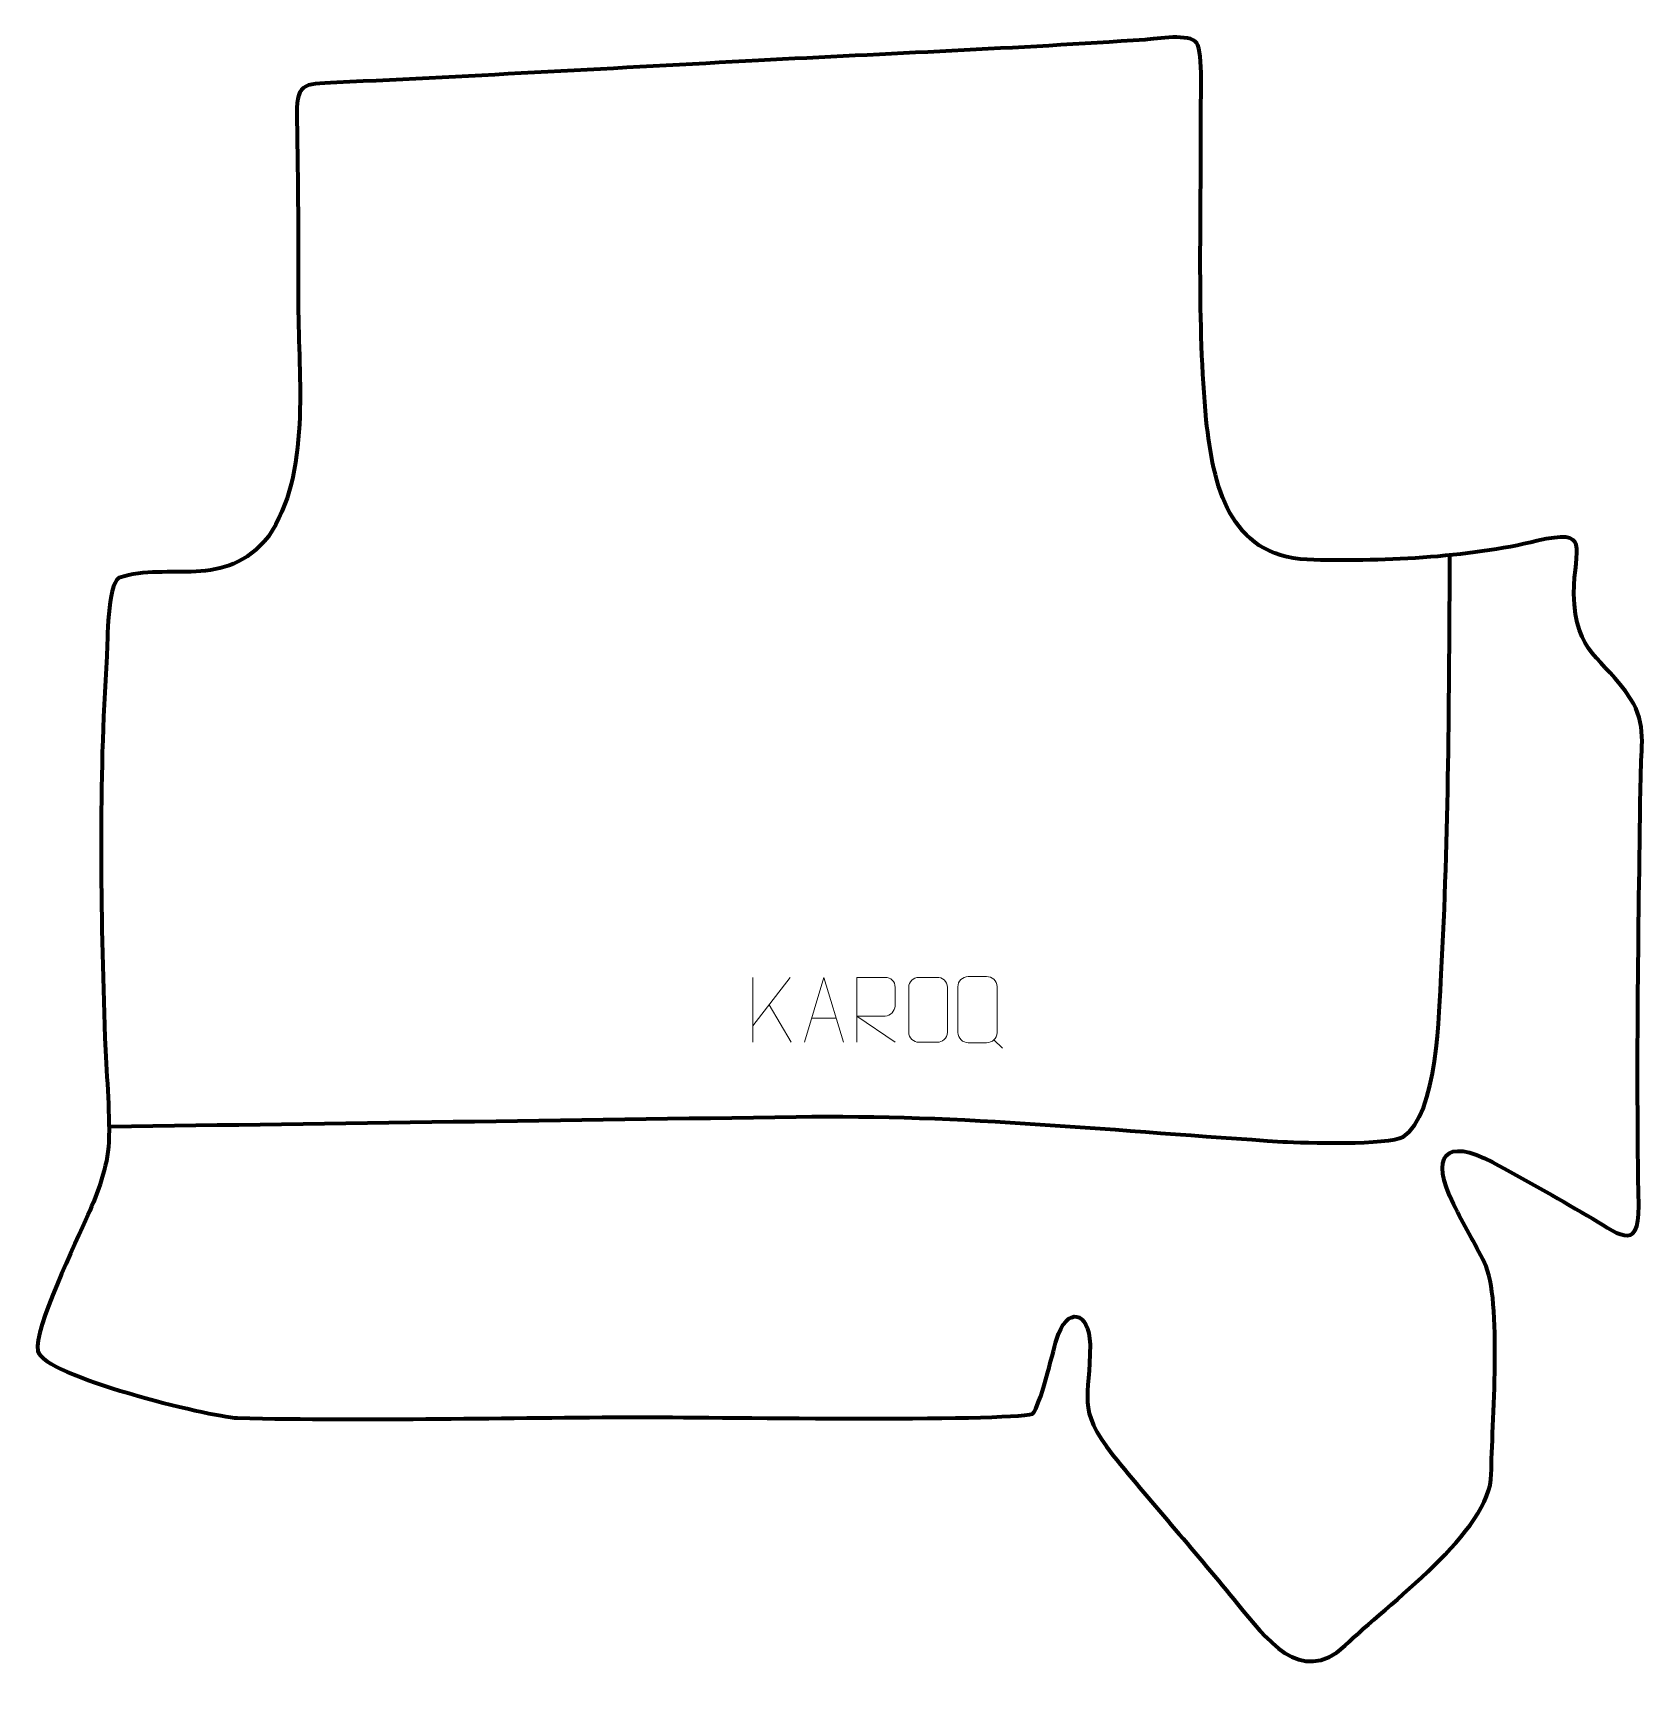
# Model space of a CAD drawing. Header units: millimetres. Extents: x -533 to 87, y 107 to 743.
import ezdxf

# ---------------------------------------------------------------- set-up
doc = ezdxf.new("R2010")
doc.units = ezdxf.units.MM
doc.header["$MEASUREMENT"] = 0
doc.layers.add('layer 2', color=7, linetype='Continuous')
doc.layers.add('layer 3', color=7, linetype='Continuous')

msp = doc.modelspace()

# ---------------------------------------------------------------- linework, layer by layer
at = {"layer": 'layer 2', "color": 142, "lineweight": 158}
msp.add_open_spline([(-503.3911, 322.8499), (-415.4745, 324.0943), (-327.5578, 325.3394), (-239.6412, 326.584), (-239.6412, 326.584), (-175.4312, 327.5963), (-116.1952, 321.0295), (-52.6468, 317.0148), (-52.6468, 317.0148), (-44.569, 316.6395), (-11.8854, 315.5748), (-6.4188, 318.9174), (-6.4188, 318.9174), (6.9121, 327.0686), (7.4867, 367.4569), (8.2531, 381.3401), (8.2531, 381.3401), (11.2343, 435.3311), (11.2359, 488.4376), (11.6046, 542.4819)], degree=3, knots=[0, 0, 0, 0, 0.16666667, 0.16666667, 0.16666667, 0.16666667, 0.33333333, 0.33333333, 0.33333333, 0.33333333, 0.5, 0.5, 0.5, 0.5, 0.66666667, 0.66666667, 0.66666667, 0.66666667, 1, 1, 1, 1], dxfattribs=at)
at = {"layer": 'layer 3', "color": 242, "lineweight": 158}
msp.add_open_spline([(-254.14, 732.662), (-204.7496, 735.3146), (-154.801, 737.2807), (-105.5172, 740.6768), (-105.5172, 740.6768), (-101.1982, 740.9744), (-88.2878, 743.2128), (-85.6674, 739.3793), (-85.6674, 739.3793), (-83.202, 735.7726), (-84.2402, 716.2208), (-84.1753, 710.2374), (-84.1753, 710.2374), (-83.8535, 672.7865), (-85.6592, 631.4645), (-82.0427, 594.4996), (-82.0427, 594.4996), (-79.408, 569.545), (-73.447, 542.2229), (-43.2456, 540.7733), (-43.2456, 540.7733), (-16.5349, 539.8694), (19.119, 541.4615), (44.9513, 547.9812), (44.9513, 547.9812), (66.0574, 552.7247), (59.5418, 545.9074), (59.1537, 527.6336), (59.1537, 527.6336), (59.9701, 504.0175), (70.1245, 503.8094), (81.0459, 487.2953), (81.0459, 487.2953), (87.3017, 477.8359), (85.0523, 468.1459), (84.9058, 457.4917), (84.9058, 457.4917), (84.1547, 402.8871), (83.1263, 346.9773), (84.1555, 292.4377), (84.1555, 292.4377), (84.5133, 273.4737), (75.4063, 282.2182), (64.3413, 288.6797), (64.3413, 288.6797), (52.6241, 295.4764), (39.9041, 302.6648), (27.9932, 309.089), (27.9932, 309.089), (9.808, 318.8972), (3.8399, 311.4977), (13.0072, 292.964), (13.0072, 292.964), (16.8174, 285.3072), (21.161, 277.9216), (24.8875, 270.4457), (24.8875, 270.4457), (31.8762, 256.4251), (27.6164, 207.5339), (27.4933, 189.1903), (27.4933, 189.1903), (27.3463, 167.3054), (-12.735, 138.8928), (-28.6799, 123.2709), (-28.6799, 123.2709), (-45.924, 107.4021), (-59.3315, 126.2297), (-69.9962, 139.3493), (-69.9962, 139.3493), (-85.7137, 158.6511), (-102.2679, 177.2976), (-117.9681, 196.4977), (-117.9681, 196.4977), (-132.3976, 215.1044), (-126.5486, 217.9199), (-126.7396, 239.0489), (-126.7396, 239.0489), (-127.0139, 252.0476), (-135.7244, 253.9434), (-139.6167, 240.8682), (-139.6167, 240.8682), (-141.2334, 235.4372), (-145.8836, 215.3763), (-148.7859, 212.437), (-148.7859, 212.437), (-158.8817, 209.2903), (-277.0481, 211.1572), (-299.8085, 211.109), (-299.8085, 211.109), (-351.1208, 210.9889), (-403.2003, 209.5752), (-454.4145, 210.8055), (-454.4145, 210.8055), (-465.6082, 211.393), (-528.9945, 226.9352), (-531.1192, 236.5224), (-531.1192, 236.5224), (-532.9626, 244.8407), (-516.0547, 279.2058), (-511.8683, 288.7257), (-511.8683, 288.7257), (-508.1087, 297.6006), (-504.4035, 307.0926), (-503.8486, 316.8045), (-503.8486, 316.8045), (-503.411, 329.161), (-504.9196, 344.2094), (-505.3402, 356.9912), (-505.3402, 356.9912), (-507.0247, 406.8504), (-507.8944, 453.8054), (-504.6172, 503.7089), (-504.6172, 503.7089), (-504.3255, 509.3096), (-504.4363, 530.9578), (-499.9783, 533.8025), (-499.9783, 533.8025), (-480.5573, 540.1007), (-459.4351, 528.6804), (-442.533, 549.6559), (-442.533, 549.6559), (-426.1022, 573.707), (-431.0522, 610.6884), (-431.04, 638.7926), (-431.04, 638.7926), (-431.0297, 662.5296), (-431.1351, 685.9985), (-431.5638, 709.7372), (-431.5638, 709.7372), (-431.8239, 724.139), (-429.7703, 723.5681), (-416.2452, 724.1819), (-416.2452, 724.1819), (-362.1998, 726.7392), (-308.1685, 729.7556), (-254.14, 732.662)], degree=3, knots=[0, 0, 0, 0, 0.02857143, 0.02857143, 0.02857143, 0.02857143, 0.05714286, 0.05714286, 0.05714286, 0.05714286, 0.08571429, 0.08571429, 0.08571429, 0.08571429, 0.11428571, 0.11428571, 0.11428571, 0.11428571, 0.14285714, 0.14285714, 0.14285714, 0.14285714, 0.17142857, 0.17142857, 0.17142857, 0.17142857, 0.2, 0.2, 0.2, 0.2, 0.22857143, 0.22857143, 0.22857143, 0.22857143, 0.25714286, 0.25714286, 0.25714286, 0.25714286, 0.28571429, 0.28571429, 0.28571429, 0.28571429, 0.31428571, 0.31428571, 0.31428571, 0.31428571, 0.34285714, 0.34285714, 0.34285714, 0.34285714, 0.37142857, 0.37142857, 0.37142857, 0.37142857, 0.4, 0.4, 0.4, 0.4, 0.42857143, 0.42857143, 0.42857143, 0.42857143, 0.45714286, 0.45714286, 0.45714286, 0.45714286, 0.48571429, 0.48571429, 0.48571429, 0.48571429, 0.51428571, 0.51428571, 0.51428571, 0.51428571, 0.54285714, 0.54285714, 0.54285714, 0.54285714, 0.57142857, 0.57142857, 0.57142857, 0.57142857, 0.6, 0.6, 0.6, 0.6, 0.62857143, 0.62857143, 0.62857143, 0.62857143, 0.65714286, 0.65714286, 0.65714286, 0.65714286, 0.68571429, 0.68571429, 0.68571429, 0.68571429, 0.71428571, 0.71428571, 0.71428571, 0.71428571, 0.74285714, 0.74285714, 0.74285714, 0.74285714, 0.77142857, 0.77142857, 0.77142857, 0.77142857, 0.8, 0.8, 0.8, 0.8, 0.82857143, 0.82857143, 0.82857143, 0.82857143, 0.85714286, 0.85714286, 0.85714286, 0.85714286, 0.88571429, 0.88571429, 0.88571429, 0.88571429, 0.91428571, 0.91428571, 0.91428571, 0.91428571, 0.94285714, 0.94285714, 0.94285714, 0.94285714, 1, 1, 1, 1], dxfattribs=at)
at = {"layer": 'layer 3', "color": 250, "lineweight": 9}
for points in [[(-256.3467, 380.194), (-256.3467, 380.194), (-256.3467, 355.2404), (-256.3467, 355.2404)], [(-241.9705, 380.194), (-241.9705, 380.194), (-256.3467, 361.5543), (-256.3467, 361.5543)], [(-241.6452, 355.3362), (-241.6452, 355.3362), (-250.1157, 369.6498), (-250.1157, 369.6498)], [(-233.7438, 364.4899), (-233.7438, 364.4899), (-224.2481, 364.4899), (-224.2481, 364.4899)], [(-163.6489, 356.1696), (-163.6489, 356.1696), (-160.4387, 352.9627), (-160.4387, 352.9627)]]:
    msp.add_open_spline(points, degree=3, dxfattribs=at)
for points, knots in [([(-236.4664, 355.2405), (-236.4664, 355.2405), (-229.0954, 380.194), (-229.0954, 380.194), (-229.0954, 380.194), (-229.0954, 380.194), (-221.5255, 355.2405), (-221.5255, 355.2405)], [0, 0, 0, 0, 0.33333333, 0.33333333, 0.33333333, 0.33333333, 1, 1, 1, 1]), ([(-216.3279, 355.2405), (-216.3279, 355.2405), (-216.3279, 380.194), (-216.3279, 380.194), (-216.3279, 380.194), (-212.7331, 380.194), (-209.1376, 380.194), (-205.5424, 380.194), (-205.5424, 380.194), (-203.2171, 380.1563), (-201.6598, 378.6663), (-201.6639, 376.2999), (-201.6639, 376.2999), (-201.6643, 374.2644), (-201.6643, 371.205), (-201.6639, 369.169), (-201.6639, 369.169), (-201.6704, 367.2935), (-203.4827, 365.3517), (-205.4922, 365.3326), (-205.4922, 365.3326), (-205.4922, 365.3326), (-216.3279, 365.3326), (-216.3279, 365.3326), (-216.3279, 365.3326), (-216.3279, 365.3326), (-201.6732, 355.2405), (-201.6732, 355.2405)], [0, 0, 0, 0, 0.125, 0.125, 0.125, 0.125, 0.25, 0.25, 0.25, 0.25, 0.375, 0.375, 0.375, 0.375, 0.5, 0.5, 0.5, 0.5, 0.625, 0.625, 0.625, 0.625, 0.75, 0.75, 0.75, 0.75, 1, 1, 1, 1]), ([(-192.5154, 380.1937), (-190.1897, 380.1937), (-187.8636, 380.1937), (-185.5375, 380.1937), (-185.5375, 380.1937), (-183.5909, 380.2293), (-181.5995, 378.7377), (-181.5728, 376.3001), (-181.5728, 376.3001), (-181.5732, 370.5532), (-181.5732, 364.8059), (-181.5728, 359.0582), (-181.5728, 359.0582), (-181.7126, 356.7348), (-183.3898, 355.2552), (-185.5375, 355.2444), (-185.5375, 355.2444), (-187.8694, 355.2448), (-190.2013, 355.2448), (-192.5328, 355.2444), (-192.5328, 355.2444), (-194.4578, 355.139), (-196.4299, 357.0235), (-196.4187, 359.0408), (-196.4187, 359.0408), (-196.4184, 364.8109), (-196.4184, 370.5806), (-196.4187, 376.3499), (-196.4187, 376.3499), (-196.4145, 378.488), (-194.6678, 380.2072), (-192.5154, 380.1937)], [0, 0, 0, 0, 0.11111111, 0.11111111, 0.11111111, 0.11111111, 0.22222222, 0.22222222, 0.22222222, 0.22222222, 0.33333333, 0.33333333, 0.33333333, 0.33333333, 0.44444444, 0.44444444, 0.44444444, 0.44444444, 0.55555556, 0.55555556, 0.55555556, 0.55555556, 0.66666667, 0.66666667, 0.66666667, 0.66666667, 0.77777778, 0.77777778, 0.77777778, 0.77777778, 1, 1, 1, 1]), ([(-173.579, 380.471), (-171.2112, 380.471), (-168.8432, 380.471), (-166.4752, 380.471), (-166.4752, 380.471), (-164.4934, 380.5072), (-162.4661, 378.9887), (-162.439, 376.5071), (-162.439, 376.5071), (-162.4393, 370.6565), (-162.4393, 364.8056), (-162.439, 358.9542), (-162.439, 358.9542), (-162.5812, 356.5889), (-164.2887, 355.0826), (-166.4752, 355.0716), (-166.4752, 355.0716), (-168.8492, 355.0721), (-171.223, 355.0721), (-173.5965, 355.0716), (-173.5965, 355.0716), (-175.5564, 354.9644), (-177.5642, 356.8829), (-177.5527, 358.9366), (-177.5527, 358.9366), (-177.5524, 364.8106), (-177.5524, 370.6844), (-177.5527, 376.5578), (-177.5527, 376.5578), (-177.5484, 378.7344), (-175.7702, 380.4847), (-173.579, 380.471)], [0, 0, 0, 0, 0.11111111, 0.11111111, 0.11111111, 0.11111111, 0.22222222, 0.22222222, 0.22222222, 0.22222222, 0.33333333, 0.33333333, 0.33333333, 0.33333333, 0.44444444, 0.44444444, 0.44444444, 0.44444444, 0.55555556, 0.55555556, 0.55555556, 0.55555556, 0.66666667, 0.66666667, 0.66666667, 0.66666667, 0.77777778, 0.77777778, 0.77777778, 0.77777778, 1, 1, 1, 1])]:
    msp.add_open_spline(points, degree=3, knots=knots, dxfattribs=at)

doc.saveas('drawing.dxf')
